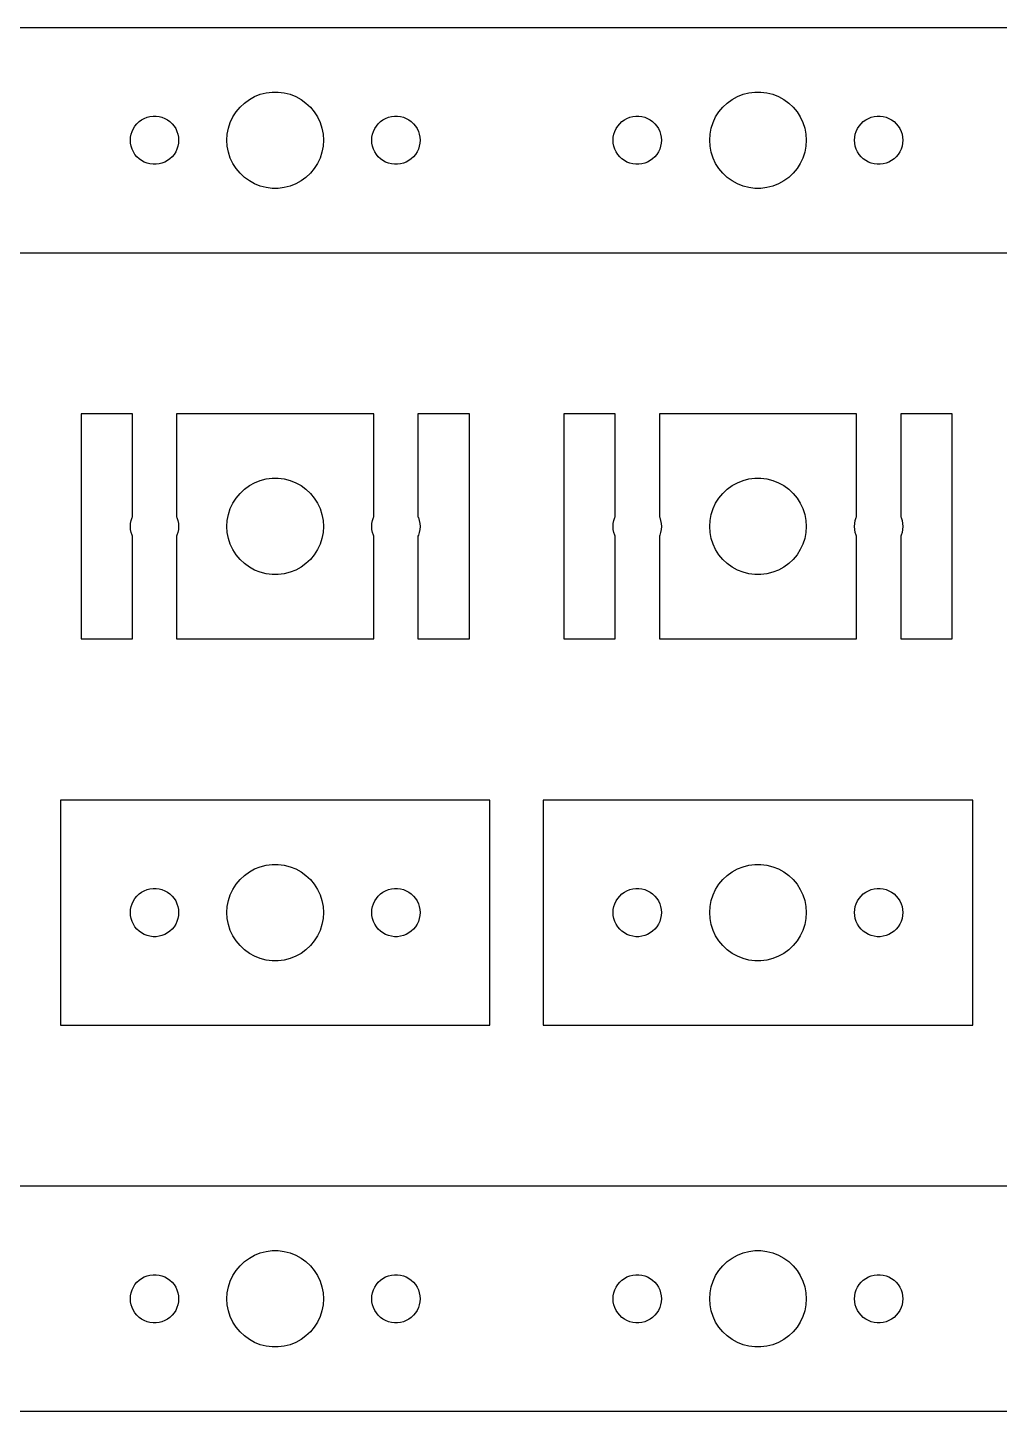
# Model space of a CAD drawing. Header units: metres. Extents: x -142 to 142, y -7 to 79.
# Drawn here: x -75.4 to -15, y -7 to 79 of the extents above; entities that cross this region are included whole.
import ezdxf

# ---------------------------------------------------------------- set-up
doc = ezdxf.new("R2010")
doc.units = ezdxf.units.M

msp = doc.modelspace()

# ---------------------------------------------------------------- linework, layer by layer
for p, q in [((139.657, 78.9951), (-139.657, 78.9951)), ((-61.2773, 74.7145), (-60.927, 74.8532)), ((-60.927, 74.8532), (-60.5621, 74.9469)), ((-60.5621, 74.9469), (-60.1884, 74.9941)), ((-60.1884, 74.9941), (-59.8116, 74.9941)), ((-59.8116, 74.9941), (-59.4379, 74.9469)), ((-59.4379, 74.9469), (-59.0729, 74.8532)), ((-59.0729, 74.8532), (-58.7227, 74.7145)), ((-31.2773, 74.7145), (-30.927, 74.8532)), ((-30.927, 74.8532), (-30.5621, 74.9469)), ((-30.5621, 74.9469), (-30.1884, 74.9941)), ((-30.1884, 74.9941), (-29.8116, 74.9941)), ((-29.8116, 74.9941), (-29.4379, 74.9469)), ((-29.4379, 74.9469), (-29.0729, 74.8532)), ((-29.0729, 74.8532), (-28.7227, 74.7145)), ((-62.427, 73.7634), (-62.1869, 74.0536)), ((-62.1869, 74.0536), (-61.9123, 74.3115)), ((-61.9123, 74.3115), (-61.6075, 74.533)), ((-61.6075, 74.533), (-61.2773, 74.7145)), ((-58.7227, 74.7145), (-58.3925, 74.533)), ((-58.3925, 74.533), (-58.0877, 74.3115)), ((-58.0877, 74.3115), (-57.8131, 74.0536)), ((-57.8131, 74.0536), (-57.5729, 73.7634)), ((-32.427, 73.7634), (-32.1869, 74.0536)), ((-32.1869, 74.0536), (-31.9123, 74.3115)), ((-31.9123, 74.3115), (-31.6075, 74.533)), ((-31.6075, 74.533), (-31.2773, 74.7145)), ((-28.7227, 74.7145), (-28.3925, 74.533)), ((-28.3925, 74.533), (-28.0877, 74.3115)), ((-28.0877, 74.3115), (-27.8131, 74.0536)), ((-27.8131, 74.0536), (-27.5729, 73.7634)), ((-68.5934, 73.0268), (-68.4561, 73.1558)), ((-68.4561, 73.1558), (-68.3037, 73.2665)), ((-68.3037, 73.2665), (-68.1387, 73.3572)), ((-68.1387, 73.3572), (-67.9635, 73.4266)), ((-67.9635, 73.4266), (-67.7811, 73.4734)), ((-67.7811, 73.4734), (-67.5942, 73.497)), ((-67.5942, 73.497), (-67.4058, 73.497)), ((-67.4058, 73.497), (-67.2189, 73.4734)), ((-67.2189, 73.4734), (-67.0365, 73.4266)), ((-67.0365, 73.4266), (-66.8613, 73.3572)), ((-66.8613, 73.3572), (-66.6963, 73.2665)), ((-66.6963, 73.2665), (-66.5439, 73.1558)), ((-66.5439, 73.1558), (-66.4065, 73.0268)), ((-62.9057, 72.7461), (-62.7893, 73.1044)), ((-62.7893, 73.1044), (-62.6289, 73.4453)), ((-62.6289, 73.4453), (-62.427, 73.7634)), ((-57.5729, 73.7634), (-57.3711, 73.4453)), ((-57.3711, 73.4453), (-57.2107, 73.1044)), ((-57.2107, 73.1044), (-57.0942, 72.7461)), ((-53.5934, 73.0268), (-53.4561, 73.1558)), ((-53.4561, 73.1558), (-53.3037, 73.2665)), ((-53.3037, 73.2665), (-53.1387, 73.3572)), ((-53.1387, 73.3572), (-52.9635, 73.4266)), ((-52.9635, 73.4266), (-52.7811, 73.4734)), ((-52.7811, 73.4734), (-52.5942, 73.497)), ((-52.5942, 73.497), (-52.4058, 73.497)), ((-52.4058, 73.497), (-52.2189, 73.4734)), ((-52.2189, 73.4734), (-52.0365, 73.4266)), ((-52.0365, 73.4266), (-51.8613, 73.3572)), ((-51.8613, 73.3572), (-51.6963, 73.2665)), ((-51.6963, 73.2665), (-51.5439, 73.1558)), ((-51.5439, 73.1558), (-51.4065, 73.0268)), ((-38.5934, 73.0268), (-38.4561, 73.1558)), ((-38.4561, 73.1558), (-38.3037, 73.2665)), ((-38.3037, 73.2665), (-38.1387, 73.3572)), ((-38.1387, 73.3572), (-37.9635, 73.4266)), ((-37.9635, 73.4266), (-37.7811, 73.4734)), ((-37.7811, 73.4734), (-37.5942, 73.497)), ((-37.5942, 73.497), (-37.4058, 73.497)), ((-37.4058, 73.497), (-37.2189, 73.4734)), ((-37.2189, 73.4734), (-37.0365, 73.4266)), ((-37.0365, 73.4266), (-36.8613, 73.3572)), ((-36.8613, 73.3572), (-36.6963, 73.2665)), ((-36.6963, 73.2665), (-36.5439, 73.1558)), ((-36.5439, 73.1558), (-36.4065, 73.0268)), ((-32.9057, 72.7461), (-32.7893, 73.1044)), ((-32.7893, 73.1044), (-32.6289, 73.4453)), ((-32.6289, 73.4453), (-32.427, 73.7634)), ((-27.5729, 73.7634), (-27.3711, 73.4453)), ((-27.3711, 73.4453), (-27.2107, 73.1044)), ((-27.2107, 73.1044), (-27.0942, 72.7461)), ((-23.5934, 73.0268), (-23.4561, 73.1558)), ((-23.4561, 73.1558), (-23.3037, 73.2665)), ((-23.3037, 73.2665), (-23.1387, 73.3572)), ((-23.1387, 73.3572), (-22.9635, 73.4266)), ((-22.9635, 73.4266), (-22.7811, 73.4734)), ((-22.7811, 73.4734), (-22.5942, 73.497)), ((-22.5942, 73.497), (-22.4058, 73.497)), ((-22.4058, 73.497), (-22.2189, 73.4734)), ((-22.2189, 73.4734), (-22.0365, 73.4266)), ((-22.0365, 73.4266), (-21.8613, 73.3572)), ((-21.8613, 73.3572), (-21.6963, 73.2665)), ((-21.6963, 73.2665), (-21.5439, 73.1558)), ((-21.5439, 73.1558), (-21.4065, 73.0268)), ((-68.9882, 72.188), (-68.9529, 72.373)), ((-68.9529, 72.373), (-68.8947, 72.5522)), ((-68.8947, 72.5522), (-68.8145, 72.7226)), ((-68.8145, 72.7226), (-68.7135, 72.8817)), ((-68.7135, 72.8817), (-68.5934, 73.0268)), ((-66.4065, 73.0268), (-66.2865, 72.8817)), ((-66.2865, 72.8817), (-66.1855, 72.7226)), ((-66.1855, 72.7226), (-66.1053, 72.5522)), ((-66.1053, 72.5522), (-66.0471, 72.373)), ((-66.0471, 72.373), (-66.0118, 72.188)), ((-63, 72), (-62.9763, 72.376)), ((-62.9763, 72.376), (-62.9057, 72.7461)), ((-57.0942, 72.7461), (-57.0237, 72.376)), ((-57.0237, 72.376), (-57, 72)), ((-53.9882, 72.188), (-53.9529, 72.373)), ((-53.9529, 72.373), (-53.8947, 72.5522)), ((-53.8947, 72.5522), (-53.8145, 72.7226)), ((-53.8145, 72.7226), (-53.7135, 72.8817)), ((-53.7135, 72.8817), (-53.5934, 73.0268)), ((-51.4065, 73.0268), (-51.2865, 72.8817)), ((-51.2865, 72.8817), (-51.1855, 72.7226)), ((-51.1855, 72.7226), (-51.1053, 72.5522)), ((-51.1053, 72.5522), (-51.0471, 72.373)), ((-51.0471, 72.373), (-51.0118, 72.188)), ((-38.9882, 72.188), (-38.9529, 72.373)), ((-38.9529, 72.373), (-38.8947, 72.5522)), ((-38.8947, 72.5522), (-38.8145, 72.7226)), ((-38.8145, 72.7226), (-38.7135, 72.8817)), ((-38.7135, 72.8817), (-38.5934, 73.0268)), ((-36.4065, 73.0268), (-36.2865, 72.8817)), ((-36.2865, 72.8817), (-36.1855, 72.7226)), ((-36.1855, 72.7226), (-36.1053, 72.5522)), ((-36.1053, 72.5522), (-36.0471, 72.373)), ((-36.0471, 72.373), (-36.0118, 72.188)), ((-33, 72), (-32.9763, 72.376)), ((-32.9763, 72.376), (-32.9057, 72.7461)), ((-27.0942, 72.7461), (-27.0237, 72.376)), ((-27.0237, 72.376), (-27, 72)), ((-23.9882, 72.188), (-23.9529, 72.373)), ((-23.9529, 72.373), (-23.8947, 72.5522)), ((-23.8947, 72.5522), (-23.8145, 72.7226)), ((-23.8145, 72.7226), (-23.7135, 72.8817)), ((-23.7135, 72.8817), (-23.5934, 73.0268)), ((-21.4065, 73.0268), (-21.2865, 72.8817)), ((-21.2865, 72.8817), (-21.1855, 72.7226)), ((-21.1855, 72.7226), (-21.1053, 72.5522)), ((-21.1053, 72.5522), (-21.0471, 72.373)), ((-21.0471, 72.373), (-21.0118, 72.188)), ((-69, 72), (-68.9882, 72.188)), ((-68.9882, 71.812), (-69, 72)), ((-68.9529, 71.627), (-68.9882, 71.812)), ((-68.8947, 71.4478), (-68.9529, 71.627)), ((-68.8145, 71.2774), (-68.8947, 71.4478)), ((-66.1053, 71.4478), (-66.1855, 71.2774)), ((-66.0471, 71.627), (-66.1053, 71.4478)), ((-66.0118, 71.812), (-66.0471, 71.627)), ((-66.0118, 72.188), (-66, 72)), ((-66, 72), (-66.0118, 71.812)), ((-62.9763, 71.624), (-63, 72)), ((-62.9057, 71.2539), (-62.9763, 71.624)), ((-57.0237, 71.624), (-57.0942, 71.2539)), ((-57, 72), (-57.0237, 71.624)), ((-54, 72), (-53.9882, 72.188)), ((-53.9882, 71.812), (-54, 72)), ((-53.9529, 71.627), (-53.9882, 71.812)), ((-53.8947, 71.4478), (-53.9529, 71.627)), ((-53.8145, 71.2774), (-53.8947, 71.4478)), ((-51.1053, 71.4478), (-51.1855, 71.2774)), ((-51.0471, 71.627), (-51.1053, 71.4478)), ((-51.0118, 71.812), (-51.0471, 71.627)), ((-51.0118, 72.188), (-51, 72)), ((-51, 72), (-51.0118, 71.812)), ((-39, 72), (-38.9882, 72.188)), ((-38.9882, 71.812), (-39, 72)), ((-38.9529, 71.627), (-38.9882, 71.812)), ((-38.8947, 71.4478), (-38.9529, 71.627)), ((-38.8145, 71.2774), (-38.8947, 71.4478)), ((-36.1053, 71.4478), (-36.1855, 71.2774)), ((-36.0471, 71.627), (-36.1053, 71.4478)), ((-36.0118, 71.812), (-36.0471, 71.627)), ((-36.0118, 72.188), (-36, 72)), ((-36, 72), (-36.0118, 71.812)), ((-32.9763, 71.624), (-33, 72)), ((-32.9057, 71.2539), (-32.9763, 71.624)), ((-27.0237, 71.624), (-27.0942, 71.2539)), ((-27, 72), (-27.0237, 71.624)), ((-24, 72), (-23.9882, 72.188)), ((-23.9882, 71.812), (-24, 72)), ((-23.9529, 71.627), (-23.9882, 71.812)), ((-23.8947, 71.4478), (-23.9529, 71.627)), ((-23.8145, 71.2774), (-23.8947, 71.4478)), ((-21.1053, 71.4478), (-21.1855, 71.2774)), ((-21.0471, 71.627), (-21.1053, 71.4478)), ((-21.0118, 71.812), (-21.0471, 71.627)), ((-21.0118, 72.188), (-21, 72)), ((-21, 72), (-21.0118, 71.812)), ((-68.7135, 71.1183), (-68.8145, 71.2774)), ((-68.5934, 70.9732), (-68.7135, 71.1183)), ((-68.4561, 70.8442), (-68.5934, 70.9732)), ((-68.3037, 70.7335), (-68.4561, 70.8442)), ((-68.1387, 70.6428), (-68.3037, 70.7335)), ((-67.9635, 70.5734), (-68.1387, 70.6428)), ((-67.7811, 70.5266), (-67.9635, 70.5734)), ((-67.5942, 70.503), (-67.7811, 70.5266)), ((-67.2189, 70.5266), (-67.4058, 70.503)), ((-67.0365, 70.5734), (-67.2189, 70.5266)), ((-66.8613, 70.6428), (-67.0365, 70.5734)), ((-66.6963, 70.7335), (-66.8613, 70.6428)), ((-66.5439, 70.8442), (-66.6963, 70.7335)), ((-66.4065, 70.9732), (-66.5439, 70.8442)), ((-66.2865, 71.1183), (-66.4065, 70.9732)), ((-66.1855, 71.2774), (-66.2865, 71.1183)), ((-62.7893, 70.8956), (-62.9057, 71.2539)), ((-62.6289, 70.5547), (-62.7893, 70.8956)), ((-62.427, 70.2366), (-62.6289, 70.5547)), ((-57.3711, 70.5547), (-57.5729, 70.2366)), ((-57.2107, 70.8956), (-57.3711, 70.5547)), ((-57.0942, 71.2539), (-57.2107, 70.8956)), ((-53.7135, 71.1183), (-53.8145, 71.2774)), ((-53.5934, 70.9732), (-53.7135, 71.1183)), ((-53.4561, 70.8442), (-53.5934, 70.9732)), ((-53.3037, 70.7335), (-53.4561, 70.8442)), ((-53.1387, 70.6428), (-53.3037, 70.7335)), ((-52.9635, 70.5734), (-53.1387, 70.6428)), ((-52.7811, 70.5266), (-52.9635, 70.5734)), ((-52.5942, 70.503), (-52.7811, 70.5266)), ((-52.2189, 70.5266), (-52.4058, 70.503)), ((-52.0365, 70.5734), (-52.2189, 70.5266)), ((-51.8613, 70.6428), (-52.0365, 70.5734)), ((-51.6963, 70.7335), (-51.8613, 70.6428)), ((-51.5439, 70.8442), (-51.6963, 70.7335)), ((-51.4065, 70.9732), (-51.5439, 70.8442)), ((-51.2865, 71.1183), (-51.4065, 70.9732)), ((-51.1855, 71.2774), (-51.2865, 71.1183)), ((-38.7135, 71.1183), (-38.8145, 71.2774)), ((-38.5934, 70.9732), (-38.7135, 71.1183)), ((-38.4561, 70.8442), (-38.5934, 70.9732)), ((-38.3037, 70.7335), (-38.4561, 70.8442)), ((-38.1387, 70.6428), (-38.3037, 70.7335)), ((-37.9635, 70.5734), (-38.1387, 70.6428)), ((-37.7811, 70.5266), (-37.9635, 70.5734)), ((-37.5942, 70.503), (-37.7811, 70.5266)), ((-37.2189, 70.5266), (-37.4058, 70.503)), ((-37.0365, 70.5734), (-37.2189, 70.5266)), ((-36.8613, 70.6428), (-37.0365, 70.5734)), ((-36.6963, 70.7335), (-36.8613, 70.6428)), ((-36.5439, 70.8442), (-36.6963, 70.7335)), ((-36.4065, 70.9732), (-36.5439, 70.8442)), ((-36.2865, 71.1183), (-36.4065, 70.9732)), ((-36.1855, 71.2774), (-36.2865, 71.1183)), ((-32.7893, 70.8956), (-32.9057, 71.2539)), ((-32.6289, 70.5547), (-32.7893, 70.8956)), ((-32.427, 70.2366), (-32.6289, 70.5547)), ((-27.3711, 70.5547), (-27.5729, 70.2366)), ((-27.2107, 70.8956), (-27.3711, 70.5547)), ((-27.0942, 71.2539), (-27.2107, 70.8956)), ((-23.7135, 71.1183), (-23.8145, 71.2774)), ((-23.5934, 70.9732), (-23.7135, 71.1183)), ((-23.4561, 70.8442), (-23.5934, 70.9732)), ((-23.3037, 70.7335), (-23.4561, 70.8442)), ((-23.1387, 70.6428), (-23.3037, 70.7335)), ((-22.9635, 70.5734), (-23.1387, 70.6428)), ((-22.7811, 70.5266), (-22.9635, 70.5734)), ((-22.5942, 70.503), (-22.7811, 70.5266)), ((-22.2189, 70.5266), (-22.4058, 70.503)), ((-22.0365, 70.5734), (-22.2189, 70.5266)), ((-21.8613, 70.6428), (-22.0365, 70.5734)), ((-21.6963, 70.7335), (-21.8613, 70.6428)), ((-21.5439, 70.8442), (-21.6963, 70.7335)), ((-21.4065, 70.9732), (-21.5439, 70.8442)), ((-21.2865, 71.1183), (-21.4065, 70.9732)), ((-21.1855, 71.2774), (-21.2865, 71.1183)), ((-67.4058, 70.503), (-67.5942, 70.503)), ((-62.1869, 69.9464), (-62.427, 70.2366)), ((-61.9123, 69.6885), (-62.1869, 69.9464)), ((-61.6075, 69.467), (-61.9123, 69.6885)), ((-58.0877, 69.6885), (-58.3925, 69.467)), ((-57.8131, 69.9464), (-58.0877, 69.6885)), ((-57.5729, 70.2366), (-57.8131, 69.9464)), ((-52.4058, 70.503), (-52.5942, 70.503)), ((-37.4058, 70.503), (-37.5942, 70.503)), ((-32.1869, 69.9464), (-32.427, 70.2366)), ((-31.9123, 69.6885), (-32.1869, 69.9464)), ((-31.6075, 69.467), (-31.9123, 69.6885)), ((-28.0877, 69.6885), (-28.3925, 69.467)), ((-27.8131, 69.9464), (-28.0877, 69.6885)), ((-27.5729, 70.2366), (-27.8131, 69.9464)), ((-22.4058, 70.503), (-22.5942, 70.503)), ((-61.2773, 69.2855), (-61.6075, 69.467)), ((-60.927, 69.1468), (-61.2773, 69.2855)), ((-60.5621, 69.0531), (-60.927, 69.1468)), ((-60.1884, 69.0059), (-60.5621, 69.0531)), ((-59.8116, 69.0059), (-60.1884, 69.0059)), ((-59.4379, 69.0531), (-59.8116, 69.0059)), ((-59.0729, 69.1468), (-59.4379, 69.0531)), ((-58.7227, 69.2855), (-59.0729, 69.1468)), ((-58.3925, 69.467), (-58.7227, 69.2855)), ((-31.2773, 69.2855), (-31.6075, 69.467)), ((-30.927, 69.1468), (-31.2773, 69.2855)), ((-30.5621, 69.0531), (-30.927, 69.1468)), ((-30.1884, 69.0059), (-30.5621, 69.0531)), ((-29.8116, 69.0059), (-30.1884, 69.0059)), ((-29.4379, 69.0531), (-29.8116, 69.0059)), ((-29.0729, 69.1468), (-29.4379, 69.0531)), ((-28.7227, 69.2855), (-29.0729, 69.1468)), ((-28.3925, 69.467), (-28.7227, 69.2855)), ((-139.657, 65.0049), (139.657, 65.0049)), ((-68.8722, 54.9951), (-72.0664, 54.9951)), ((-72.0664, 54.9951), (-72.0664, 41.0049)), ((-68.8722, 48.6), (-68.8722, 54.9951)), ((-53.8722, 54.9951), (-66.1278, 54.9951)), ((-66.1278, 54.9951), (-66.1278, 48.6)), ((-53.8722, 48.6), (-53.8722, 54.9951)), ((-47.9336, 54.9951), (-51.1278, 54.9951)), ((-51.1278, 54.9951), (-51.1278, 48.6)), ((-47.9336, 41.0049), (-47.9336, 54.9951)), ((-38.8722, 54.9951), (-42.0664, 54.9951)), ((-42.0664, 54.9951), (-42.0664, 41.0049)), ((-38.8722, 48.6), (-38.8722, 54.9951)), ((-23.8722, 54.9951), (-36.1278, 54.9951)), ((-36.1278, 54.9951), (-36.1278, 48.6)), ((-23.8722, 48.6), (-23.8722, 54.9951)), ((-17.9336, 54.9951), (-21.1278, 54.9951)), ((-21.1278, 54.9951), (-21.1278, 48.6)), ((-17.9336, 41.0049), (-17.9336, 54.9951)), ((-61.2773, 50.7145), (-60.927, 50.8532)), ((-60.927, 50.8532), (-60.5621, 50.9469)), ((-60.5621, 50.9469), (-60.1884, 50.9941)), ((-60.1884, 50.9941), (-59.8116, 50.9941)), ((-59.8116, 50.9941), (-59.4379, 50.9469)), ((-59.4379, 50.9469), (-59.0729, 50.8532)), ((-59.0729, 50.8532), (-58.7227, 50.7145)), ((-31.2773, 50.7145), (-30.927, 50.8532)), ((-30.927, 50.8532), (-30.5621, 50.9469)), ((-30.5621, 50.9469), (-30.1884, 50.9941)), ((-30.1884, 50.9941), (-29.8116, 50.9941)), ((-29.8116, 50.9941), (-29.4379, 50.9469)), ((-29.4379, 50.9469), (-29.0729, 50.8532)), ((-29.0729, 50.8532), (-28.7227, 50.7145)), ((-62.427, 49.7634), (-62.1869, 50.0536)), ((-62.1869, 50.0536), (-61.9123, 50.3115)), ((-61.9123, 50.3115), (-61.6075, 50.533)), ((-61.6075, 50.533), (-61.2773, 50.7145)), ((-58.7227, 50.7145), (-58.3925, 50.533)), ((-58.3925, 50.533), (-58.0877, 50.3115)), ((-58.0877, 50.3115), (-57.8131, 50.0536)), ((-57.8131, 50.0536), (-57.5729, 49.7634)), ((-32.427, 49.7634), (-32.1869, 50.0536)), ((-32.1869, 50.0536), (-31.9123, 50.3115)), ((-31.9123, 50.3115), (-31.6075, 50.533)), ((-31.6075, 50.533), (-31.2773, 50.7145)), ((-28.7227, 50.7145), (-28.3925, 50.533)), ((-28.3925, 50.533), (-28.0877, 50.3115)), ((-28.0877, 50.3115), (-27.8131, 50.0536)), ((-27.8131, 50.0536), (-27.5729, 49.7634)), ((-62.9057, 48.7461), (-62.7893, 49.1044)), ((-62.7893, 49.1044), (-62.6289, 49.4453)), ((-62.6289, 49.4453), (-62.427, 49.7634)), ((-57.5729, 49.7634), (-57.3711, 49.4453)), ((-57.3711, 49.4453), (-57.2107, 49.1044)), ((-57.2107, 49.1044), (-57.0942, 48.7461)), ((-32.9057, 48.7461), (-32.7893, 49.1044)), ((-32.7893, 49.1044), (-32.6289, 49.4453)), ((-32.6289, 49.4453), (-32.427, 49.7634)), ((-27.5729, 49.7634), (-27.3711, 49.4453)), ((-27.3711, 49.4453), (-27.2107, 49.1044)), ((-27.2107, 49.1044), (-27.0942, 48.7461)), ((-69, 48), (-68.9882, 48.188)), ((-68.9882, 48.188), (-68.9529, 48.373)), ((-68.9529, 48.373), (-68.8947, 48.5522)), ((-68.8947, 48.5522), (-68.8722, 48.6)), ((-66.1278, 48.6), (-66.1053, 48.5522)), ((-66.1053, 48.5522), (-66.0471, 48.373)), ((-66.0471, 48.373), (-66.0118, 48.188)), ((-66.0118, 48.188), (-66, 48)), ((-63, 48), (-62.9763, 48.376)), ((-62.9763, 48.376), (-62.9057, 48.7461)), ((-57.0942, 48.7461), (-57.0237, 48.376)), ((-57.0237, 48.376), (-57, 48)), ((-54, 48), (-53.9882, 48.188)), ((-53.9882, 48.188), (-53.9529, 48.373)), ((-53.9529, 48.373), (-53.8947, 48.5522)), ((-53.8947, 48.5522), (-53.8722, 48.6)), ((-51.1278, 48.6), (-51.1053, 48.5522)), ((-51.1053, 48.5522), (-51.0471, 48.373)), ((-51.0471, 48.373), (-51.0118, 48.188)), ((-51.0118, 48.188), (-51, 48)), ((-39, 48), (-38.9882, 48.188)), ((-38.9882, 48.188), (-38.9529, 48.373)), ((-38.9529, 48.373), (-38.8947, 48.5522)), ((-38.8947, 48.5522), (-38.8722, 48.6)), ((-36.1278, 48.6), (-36.1053, 48.5522)), ((-36.1053, 48.5522), (-36.0471, 48.373)), ((-36.0471, 48.373), (-36.0118, 48.188)), ((-36.0118, 48.188), (-36, 48)), ((-33, 48), (-32.9763, 48.376)), ((-32.9763, 48.376), (-32.9057, 48.7461)), ((-27.0942, 48.7461), (-27.0237, 48.376)), ((-27.0237, 48.376), (-27, 48)), ((-24, 48), (-23.9882, 48.188)), ((-23.9882, 48.188), (-23.9529, 48.373)), ((-23.9529, 48.373), (-23.8947, 48.5522)), ((-23.8947, 48.5522), (-23.8722, 48.6)), ((-21.1278, 48.6), (-21.1053, 48.5522)), ((-21.1053, 48.5522), (-21.0471, 48.373)), ((-21.0471, 48.373), (-21.0118, 48.188)), ((-21.0118, 48.188), (-21, 48)), ((-68.9882, 47.812), (-69, 48)), ((-68.9529, 47.627), (-68.9882, 47.812)), ((-68.8947, 47.4478), (-68.9529, 47.627)), ((-68.8722, 47.4), (-68.8947, 47.4478)), ((-68.8722, 41.0049), (-68.8722, 47.4)), ((-66.1053, 47.4478), (-66.1278, 47.4)), ((-66.1278, 47.4), (-66.1278, 41.0049)), ((-66.0471, 47.627), (-66.1053, 47.4478)), ((-66.0118, 47.812), (-66.0471, 47.627)), ((-66, 48), (-66.0118, 47.812)), ((-62.9763, 47.624), (-63, 48)), ((-62.9057, 47.2539), (-62.9763, 47.624)), ((-57.0237, 47.624), (-57.0942, 47.2539)), ((-57, 48), (-57.0237, 47.624)), ((-53.9882, 47.812), (-54, 48)), ((-53.9529, 47.627), (-53.9882, 47.812)), ((-53.8947, 47.4478), (-53.9529, 47.627)), ((-53.8722, 47.4), (-53.8947, 47.4478)), ((-53.8722, 41.0049), (-53.8722, 47.4)), ((-51.1053, 47.4478), (-51.1278, 47.4)), ((-51.1278, 47.4), (-51.1278, 41.0049)), ((-51.0471, 47.627), (-51.1053, 47.4478)), ((-51.0118, 47.812), (-51.0471, 47.627)), ((-51, 48), (-51.0118, 47.812)), ((-38.9882, 47.812), (-39, 48)), ((-38.9529, 47.627), (-38.9882, 47.812)), ((-38.8947, 47.4478), (-38.9529, 47.627)), ((-38.8722, 47.4), (-38.8947, 47.4478)), ((-38.8722, 41.0049), (-38.8722, 47.4)), ((-36.1053, 47.4478), (-36.1278, 47.4)), ((-36.1278, 47.4), (-36.1278, 41.0049)), ((-36.0471, 47.627), (-36.1053, 47.4478)), ((-36.0118, 47.812), (-36.0471, 47.627)), ((-36, 48), (-36.0118, 47.812)), ((-32.9763, 47.624), (-33, 48)), ((-32.9057, 47.2539), (-32.9763, 47.624)), ((-27.0237, 47.624), (-27.0942, 47.2539)), ((-27, 48), (-27.0237, 47.624)), ((-23.9882, 47.812), (-24, 48)), ((-23.9529, 47.627), (-23.9882, 47.812)), ((-23.8947, 47.4478), (-23.9529, 47.627)), ((-23.8722, 47.4), (-23.8947, 47.4478)), ((-23.8722, 41.0049), (-23.8722, 47.4)), ((-21.1053, 47.4478), (-21.1278, 47.4)), ((-21.1278, 47.4), (-21.1278, 41.0049)), ((-21.0471, 47.627), (-21.1053, 47.4478)), ((-21.0118, 47.812), (-21.0471, 47.627)), ((-21, 48), (-21.0118, 47.812)), ((-62.7893, 46.8956), (-62.9057, 47.2539)), ((-62.6289, 46.5547), (-62.7893, 46.8956)), ((-62.427, 46.2366), (-62.6289, 46.5547)), ((-57.3711, 46.5547), (-57.5729, 46.2366)), ((-57.2107, 46.8956), (-57.3711, 46.5547)), ((-57.0942, 47.2539), (-57.2107, 46.8956)), ((-32.7893, 46.8956), (-32.9057, 47.2539)), ((-32.6289, 46.5547), (-32.7893, 46.8956)), ((-32.427, 46.2366), (-32.6289, 46.5547)), ((-27.3711, 46.5547), (-27.5729, 46.2366)), ((-27.2107, 46.8956), (-27.3711, 46.5547)), ((-27.0942, 47.2539), (-27.2107, 46.8956)), ((-62.1869, 45.9464), (-62.427, 46.2366)), ((-61.9123, 45.6885), (-62.1869, 45.9464)), ((-61.6075, 45.467), (-61.9123, 45.6885)), ((-58.0877, 45.6885), (-58.3925, 45.467)), ((-57.8131, 45.9464), (-58.0877, 45.6885)), ((-57.5729, 46.2366), (-57.8131, 45.9464)), ((-32.1869, 45.9464), (-32.427, 46.2366)), ((-31.9123, 45.6885), (-32.1869, 45.9464)), ((-31.6075, 45.467), (-31.9123, 45.6885)), ((-28.0877, 45.6885), (-28.3925, 45.467)), ((-27.8131, 45.9464), (-28.0877, 45.6885)), ((-27.5729, 46.2366), (-27.8131, 45.9464)), ((-61.2773, 45.2855), (-61.6075, 45.467)), ((-60.927, 45.1468), (-61.2773, 45.2855)), ((-60.5621, 45.0531), (-60.927, 45.1468)), ((-60.1884, 45.0059), (-60.5621, 45.0531)), ((-59.8116, 45.0059), (-60.1884, 45.0059)), ((-59.4379, 45.0531), (-59.8116, 45.0059)), ((-59.0729, 45.1468), (-59.4379, 45.0531)), ((-58.7227, 45.2855), (-59.0729, 45.1468)), ((-58.3925, 45.467), (-58.7227, 45.2855)), ((-31.2773, 45.2855), (-31.6075, 45.467)), ((-30.927, 45.1468), (-31.2773, 45.2855)), ((-30.5621, 45.0531), (-30.927, 45.1468)), ((-30.1884, 45.0059), (-30.5621, 45.0531)), ((-29.8116, 45.0059), (-30.1884, 45.0059)), ((-29.4379, 45.0531), (-29.8116, 45.0059)), ((-29.0729, 45.1468), (-29.4379, 45.0531)), ((-28.7227, 45.2855), (-29.0729, 45.1468)), ((-28.3925, 45.467), (-28.7227, 45.2855)), ((-72.0664, 41.0049), (-68.8722, 41.0049)), ((-66.1278, 41.0049), (-53.8722, 41.0049)), ((-51.1278, 41.0049), (-47.9336, 41.0049)), ((-42.0664, 41.0049), (-38.8722, 41.0049)), ((-36.1278, 41.0049), (-23.8722, 41.0049)), ((-21.1278, 41.0049), (-17.9336, 41.0049)), ((-46.6529, 30.9951), (-73.3471, 30.9951)), ((-73.3471, 30.9951), (-73.3471, 17.0049)), ((-46.6529, 17.0049), (-46.6529, 30.9951)), ((-16.6529, 30.9951), (-43.3471, 30.9951)), ((-43.3471, 30.9951), (-43.3471, 17.0049)), ((-16.6529, 17.0049), (-16.6529, 30.9951)), ((-61.6075, 26.533), (-61.2773, 26.7145)), ((-61.2773, 26.7145), (-60.927, 26.8532)), ((-60.927, 26.8532), (-60.5621, 26.9469)), ((-60.5621, 26.9469), (-60.1884, 26.9941)), ((-60.1884, 26.9941), (-59.8116, 26.9941)), ((-59.8116, 26.9941), (-59.4379, 26.9469)), ((-59.4379, 26.9469), (-59.0729, 26.8532)), ((-59.0729, 26.8532), (-58.7227, 26.7145)), ((-58.7227, 26.7145), (-58.3925, 26.533)), ((-31.6075, 26.533), (-31.2773, 26.7145)), ((-31.2773, 26.7145), (-30.927, 26.8532)), ((-30.927, 26.8532), (-30.5621, 26.9469)), ((-30.5621, 26.9469), (-30.1884, 26.9941)), ((-30.1884, 26.9941), (-29.8116, 26.9941)), ((-29.8116, 26.9941), (-29.4379, 26.9469)), ((-29.4379, 26.9469), (-29.0729, 26.8532)), ((-29.0729, 26.8532), (-28.7227, 26.7145)), ((-28.7227, 26.7145), (-28.3925, 26.533)), ((-62.427, 25.7634), (-62.1869, 26.0536)), ((-62.1869, 26.0536), (-61.9123, 26.3115)), ((-61.9123, 26.3115), (-61.6075, 26.533)), ((-58.3925, 26.533), (-58.0877, 26.3115)), ((-58.0877, 26.3115), (-57.8131, 26.0536)), ((-57.8131, 26.0536), (-57.5729, 25.7634)), ((-32.427, 25.7634), (-32.1869, 26.0536)), ((-32.1869, 26.0536), (-31.9123, 26.3115)), ((-31.9123, 26.3115), (-31.6075, 26.533)), ((-28.3925, 26.533), (-28.0877, 26.3115)), ((-28.0877, 26.3115), (-27.8131, 26.0536)), ((-27.8131, 26.0536), (-27.5729, 25.7634)), ((-68.7135, 24.8817), (-68.5934, 25.0268)), ((-68.5934, 25.0268), (-68.4561, 25.1558)), ((-68.4561, 25.1558), (-68.3037, 25.2665)), ((-68.3037, 25.2665), (-68.1387, 25.3572)), ((-68.1387, 25.3572), (-67.9635, 25.4266)), ((-67.9635, 25.4266), (-67.7811, 25.4734)), ((-67.7811, 25.4734), (-67.5942, 25.497)), ((-67.5942, 25.497), (-67.4058, 25.497)), ((-67.4058, 25.497), (-67.2189, 25.4734)), ((-67.2189, 25.4734), (-67.0365, 25.4266)), ((-67.0365, 25.4266), (-66.8613, 25.3572)), ((-66.8613, 25.3572), (-66.6963, 25.2665)), ((-66.6963, 25.2665), (-66.5439, 25.1558)), ((-66.5439, 25.1558), (-66.4065, 25.0268)), ((-66.4065, 25.0268), (-66.2865, 24.8817)), ((-62.9057, 24.7461), (-62.7893, 25.1044)), ((-62.7893, 25.1044), (-62.6289, 25.4453)), ((-62.6289, 25.4453), (-62.427, 25.7634)), ((-57.5729, 25.7634), (-57.3711, 25.4453)), ((-57.3711, 25.4453), (-57.2107, 25.1044)), ((-57.2107, 25.1044), (-57.0942, 24.7461)), ((-53.7135, 24.8817), (-53.5934, 25.0268)), ((-53.5934, 25.0268), (-53.4561, 25.1558)), ((-53.4561, 25.1558), (-53.3037, 25.2665)), ((-53.3037, 25.2665), (-53.1387, 25.3572)), ((-53.1387, 25.3572), (-52.9635, 25.4266)), ((-52.9635, 25.4266), (-52.7811, 25.4734)), ((-52.7811, 25.4734), (-52.5942, 25.497)), ((-52.5942, 25.497), (-52.4058, 25.497)), ((-52.4058, 25.497), (-52.2189, 25.4734)), ((-52.2189, 25.4734), (-52.0365, 25.4266)), ((-52.0365, 25.4266), (-51.8613, 25.3572)), ((-51.8613, 25.3572), (-51.6963, 25.2665)), ((-51.6963, 25.2665), (-51.5439, 25.1558)), ((-51.5439, 25.1558), (-51.4065, 25.0268)), ((-51.4065, 25.0268), (-51.2865, 24.8817)), ((-38.7135, 24.8817), (-38.5934, 25.0268)), ((-38.5934, 25.0268), (-38.4561, 25.1558)), ((-38.4561, 25.1558), (-38.3037, 25.2665)), ((-38.3037, 25.2665), (-38.1387, 25.3572)), ((-38.1387, 25.3572), (-37.9635, 25.4266)), ((-37.9635, 25.4266), (-37.7811, 25.4734)), ((-37.7811, 25.4734), (-37.5942, 25.497)), ((-37.5942, 25.497), (-37.4058, 25.497)), ((-37.4058, 25.497), (-37.2189, 25.4734)), ((-37.2189, 25.4734), (-37.0365, 25.4266)), ((-37.0365, 25.4266), (-36.8613, 25.3572)), ((-36.8613, 25.3572), (-36.6963, 25.2665)), ((-36.6963, 25.2665), (-36.5439, 25.1558)), ((-36.5439, 25.1558), (-36.4065, 25.0268)), ((-36.4065, 25.0268), (-36.2865, 24.8817)), ((-32.9057, 24.7461), (-32.7893, 25.1044)), ((-32.7893, 25.1044), (-32.6289, 25.4453)), ((-32.6289, 25.4453), (-32.427, 25.7634)), ((-27.5729, 25.7634), (-27.3711, 25.4453)), ((-27.3711, 25.4453), (-27.2107, 25.1044)), ((-27.2107, 25.1044), (-27.0942, 24.7461)), ((-23.7135, 24.8817), (-23.5934, 25.0268)), ((-23.5934, 25.0268), (-23.4561, 25.1558)), ((-23.4561, 25.1558), (-23.3037, 25.2665)), ((-23.3037, 25.2665), (-23.1387, 25.3572)), ((-23.1387, 25.3572), (-22.9635, 25.4266)), ((-22.9635, 25.4266), (-22.7811, 25.4734)), ((-22.7811, 25.4734), (-22.5942, 25.497)), ((-22.5942, 25.497), (-22.4058, 25.497)), ((-22.4058, 25.497), (-22.2189, 25.4734)), ((-22.2189, 25.4734), (-22.0365, 25.4266)), ((-22.0365, 25.4266), (-21.8613, 25.3572)), ((-21.8613, 25.3572), (-21.6963, 25.2665)), ((-21.6963, 25.2665), (-21.5439, 25.1558)), ((-21.5439, 25.1558), (-21.4065, 25.0268)), ((-21.4065, 25.0268), (-21.2865, 24.8817)), ((-69, 24), (-68.9882, 24.188)), ((-68.9882, 24.188), (-68.9529, 24.373)), ((-68.9529, 24.373), (-68.8947, 24.5522)), ((-68.8947, 24.5522), (-68.8145, 24.7226)), ((-68.8145, 24.7226), (-68.7135, 24.8817)), ((-66.2865, 24.8817), (-66.1855, 24.7226)), ((-66.1855, 24.7226), (-66.1053, 24.5522)), ((-66.1053, 24.5522), (-66.0471, 24.373)), ((-66.0471, 24.373), (-66.0118, 24.188)), ((-66.0118, 24.188), (-66, 24)), ((-63, 24), (-62.9763, 24.376)), ((-62.9763, 24.376), (-62.9057, 24.7461)), ((-57.0942, 24.7461), (-57.0237, 24.376)), ((-57.0237, 24.376), (-57, 24)), ((-54, 24), (-53.9882, 24.188)), ((-53.9882, 24.188), (-53.9529, 24.373)), ((-53.9529, 24.373), (-53.8947, 24.5522)), ((-53.8947, 24.5522), (-53.8145, 24.7226)), ((-53.8145, 24.7226), (-53.7135, 24.8817)), ((-51.2865, 24.8817), (-51.1855, 24.7226)), ((-51.1855, 24.7226), (-51.1053, 24.5522)), ((-51.1053, 24.5522), (-51.0471, 24.373)), ((-51.0471, 24.373), (-51.0118, 24.188)), ((-51.0118, 24.188), (-51, 24)), ((-39, 24), (-38.9882, 24.188)), ((-38.9882, 24.188), (-38.9529, 24.373)), ((-38.9529, 24.373), (-38.8947, 24.5522)), ((-38.8947, 24.5522), (-38.8145, 24.7226)), ((-38.8145, 24.7226), (-38.7135, 24.8817)), ((-36.2865, 24.8817), (-36.1855, 24.7226)), ((-36.1855, 24.7226), (-36.1053, 24.5522)), ((-36.1053, 24.5522), (-36.0471, 24.373)), ((-36.0471, 24.373), (-36.0118, 24.188)), ((-36.0118, 24.188), (-36, 24)), ((-33, 24), (-32.9763, 24.376)), ((-32.9763, 24.376), (-32.9057, 24.7461)), ((-27.0942, 24.7461), (-27.0237, 24.376)), ((-27.0237, 24.376), (-27, 24)), ((-24, 24), (-23.9882, 24.188)), ((-23.9882, 24.188), (-23.9529, 24.373)), ((-23.9529, 24.373), (-23.8947, 24.5522)), ((-23.8947, 24.5522), (-23.8145, 24.7226)), ((-23.8145, 24.7226), (-23.7135, 24.8817)), ((-21.2865, 24.8817), (-21.1855, 24.7226)), ((-21.1855, 24.7226), (-21.1053, 24.5522)), ((-21.1053, 24.5522), (-21.0471, 24.373)), ((-21.0471, 24.373), (-21.0118, 24.188)), ((-21.0118, 24.188), (-21, 24)), ((-68.9882, 23.812), (-69, 24)), ((-68.9529, 23.627), (-68.9882, 23.812)), ((-68.8947, 23.4478), (-68.9529, 23.627)), ((-68.8145, 23.2774), (-68.8947, 23.4478)), ((-68.7135, 23.1183), (-68.8145, 23.2774)), ((-66.1855, 23.2774), (-66.2865, 23.1183)), ((-66.1053, 23.4478), (-66.1855, 23.2774)), ((-66.0471, 23.627), (-66.1053, 23.4478)), ((-66.0118, 23.812), (-66.0471, 23.627)), ((-66, 24), (-66.0118, 23.812)), ((-62.9763, 23.624), (-63, 24)), ((-62.9057, 23.2539), (-62.9763, 23.624)), ((-62.7893, 22.8956), (-62.9057, 23.2539)), ((-57.0942, 23.2539), (-57.2107, 22.8956)), ((-57.0237, 23.624), (-57.0942, 23.2539)), ((-57, 24), (-57.0237, 23.624)), ((-53.9882, 23.812), (-54, 24)), ((-53.9529, 23.627), (-53.9882, 23.812)), ((-53.8947, 23.4478), (-53.9529, 23.627)), ((-53.8145, 23.2774), (-53.8947, 23.4478)), ((-53.7135, 23.1183), (-53.8145, 23.2774)), ((-51.1855, 23.2774), (-51.2865, 23.1183)), ((-51.1053, 23.4478), (-51.1855, 23.2774)), ((-51.0471, 23.627), (-51.1053, 23.4478)), ((-51.0118, 23.812), (-51.0471, 23.627)), ((-51, 24), (-51.0118, 23.812)), ((-38.9882, 23.812), (-39, 24)), ((-38.9529, 23.627), (-38.9882, 23.812)), ((-38.8947, 23.4478), (-38.9529, 23.627)), ((-38.8145, 23.2774), (-38.8947, 23.4478)), ((-38.7135, 23.1183), (-38.8145, 23.2774)), ((-36.1855, 23.2774), (-36.2865, 23.1183)), ((-36.1053, 23.4478), (-36.1855, 23.2774)), ((-36.0471, 23.627), (-36.1053, 23.4478)), ((-36.0118, 23.812), (-36.0471, 23.627)), ((-36, 24), (-36.0118, 23.812)), ((-32.9763, 23.624), (-33, 24)), ((-32.9057, 23.2539), (-32.9763, 23.624)), ((-32.7893, 22.8956), (-32.9057, 23.2539)), ((-27.0942, 23.2539), (-27.2107, 22.8956)), ((-27.0237, 23.624), (-27.0942, 23.2539)), ((-27, 24), (-27.0237, 23.624)), ((-23.9882, 23.812), (-24, 24)), ((-23.9529, 23.627), (-23.9882, 23.812)), ((-23.8947, 23.4478), (-23.9529, 23.627)), ((-23.8145, 23.2774), (-23.8947, 23.4478)), ((-23.7135, 23.1183), (-23.8145, 23.2774)), ((-21.1855, 23.2774), (-21.2865, 23.1183)), ((-21.1053, 23.4478), (-21.1855, 23.2774)), ((-21.0471, 23.627), (-21.1053, 23.4478)), ((-21.0118, 23.812), (-21.0471, 23.627)), ((-21, 24), (-21.0118, 23.812)), ((-68.5934, 22.9732), (-68.7135, 23.1183)), ((-68.4561, 22.8442), (-68.5934, 22.9732)), ((-68.3037, 22.7335), (-68.4561, 22.8442)), ((-68.1387, 22.6428), (-68.3037, 22.7335)), ((-67.9635, 22.5734), (-68.1387, 22.6428)), ((-67.7811, 22.5266), (-67.9635, 22.5734)), ((-67.5942, 22.503), (-67.7811, 22.5266)), ((-67.4058, 22.503), (-67.5942, 22.503)), ((-67.2189, 22.5266), (-67.4058, 22.503)), ((-67.0365, 22.5734), (-67.2189, 22.5266)), ((-66.8613, 22.6428), (-67.0365, 22.5734)), ((-66.6963, 22.7335), (-66.8613, 22.6428)), ((-66.5439, 22.8442), (-66.6963, 22.7335)), ((-66.4065, 22.9732), (-66.5439, 22.8442)), ((-66.2865, 23.1183), (-66.4065, 22.9732)), ((-62.6289, 22.5547), (-62.7893, 22.8956)), ((-62.427, 22.2366), (-62.6289, 22.5547)), ((-57.3711, 22.5547), (-57.5729, 22.2366)), ((-57.2107, 22.8956), (-57.3711, 22.5547)), ((-53.5934, 22.9732), (-53.7135, 23.1183)), ((-53.4561, 22.8442), (-53.5934, 22.9732)), ((-53.3037, 22.7335), (-53.4561, 22.8442)), ((-53.1387, 22.6428), (-53.3037, 22.7335)), ((-52.9635, 22.5734), (-53.1387, 22.6428)), ((-52.7811, 22.5266), (-52.9635, 22.5734)), ((-52.5942, 22.503), (-52.7811, 22.5266)), ((-52.4058, 22.503), (-52.5942, 22.503)), ((-52.2189, 22.5266), (-52.4058, 22.503)), ((-52.0365, 22.5734), (-52.2189, 22.5266)), ((-51.8613, 22.6428), (-52.0365, 22.5734)), ((-51.6963, 22.7335), (-51.8613, 22.6428)), ((-51.5439, 22.8442), (-51.6963, 22.7335)), ((-51.4065, 22.9732), (-51.5439, 22.8442)), ((-51.2865, 23.1183), (-51.4065, 22.9732)), ((-38.5934, 22.9732), (-38.7135, 23.1183)), ((-38.4561, 22.8442), (-38.5934, 22.9732)), ((-38.3037, 22.7335), (-38.4561, 22.8442)), ((-38.1387, 22.6428), (-38.3037, 22.7335)), ((-37.9635, 22.5734), (-38.1387, 22.6428)), ((-37.7811, 22.5266), (-37.9635, 22.5734)), ((-37.5942, 22.503), (-37.7811, 22.5266)), ((-37.4058, 22.503), (-37.5942, 22.503)), ((-37.2189, 22.5266), (-37.4058, 22.503)), ((-37.0365, 22.5734), (-37.2189, 22.5266)), ((-36.8613, 22.6428), (-37.0365, 22.5734)), ((-36.6963, 22.7335), (-36.8613, 22.6428)), ((-36.5439, 22.8442), (-36.6963, 22.7335)), ((-36.4065, 22.9732), (-36.5439, 22.8442)), ((-36.2865, 23.1183), (-36.4065, 22.9732)), ((-32.6289, 22.5547), (-32.7893, 22.8956)), ((-32.427, 22.2366), (-32.6289, 22.5547)), ((-27.3711, 22.5547), (-27.5729, 22.2366)), ((-27.2107, 22.8956), (-27.3711, 22.5547)), ((-23.5934, 22.9732), (-23.7135, 23.1183)), ((-23.4561, 22.8442), (-23.5934, 22.9732)), ((-23.3037, 22.7335), (-23.4561, 22.8442)), ((-23.1387, 22.6428), (-23.3037, 22.7335)), ((-22.9635, 22.5734), (-23.1387, 22.6428)), ((-22.7811, 22.5266), (-22.9635, 22.5734)), ((-22.5942, 22.503), (-22.7811, 22.5266)), ((-22.4058, 22.503), (-22.5942, 22.503)), ((-22.2189, 22.5266), (-22.4058, 22.503)), ((-22.0365, 22.5734), (-22.2189, 22.5266)), ((-21.8613, 22.6428), (-22.0365, 22.5734)), ((-21.6963, 22.7335), (-21.8613, 22.6428)), ((-21.5439, 22.8442), (-21.6963, 22.7335)), ((-21.4065, 22.9732), (-21.5439, 22.8442)), ((-21.2865, 23.1183), (-21.4065, 22.9732)), ((-62.1869, 21.9464), (-62.427, 22.2366)), ((-61.9123, 21.6885), (-62.1869, 21.9464)), ((-61.6075, 21.467), (-61.9123, 21.6885)), ((-58.0877, 21.6885), (-58.3925, 21.467)), ((-57.8131, 21.9464), (-58.0877, 21.6885)), ((-57.5729, 22.2366), (-57.8131, 21.9464)), ((-32.1869, 21.9464), (-32.427, 22.2366)), ((-31.9123, 21.6885), (-32.1869, 21.9464)), ((-31.6075, 21.467), (-31.9123, 21.6885)), ((-28.0877, 21.6885), (-28.3925, 21.467)), ((-27.8131, 21.9464), (-28.0877, 21.6885)), ((-27.5729, 22.2366), (-27.8131, 21.9464)), ((-61.2773, 21.2855), (-61.6075, 21.467)), ((-60.927, 21.1468), (-61.2773, 21.2855)), ((-60.5621, 21.0531), (-60.927, 21.1468)), ((-60.1884, 21.0059), (-60.5621, 21.0531)), ((-59.8116, 21.0059), (-60.1884, 21.0059)), ((-59.4379, 21.0531), (-59.8116, 21.0059)), ((-59.0729, 21.1468), (-59.4379, 21.0531)), ((-58.7227, 21.2855), (-59.0729, 21.1468)), ((-58.3925, 21.467), (-58.7227, 21.2855)), ((-31.2773, 21.2855), (-31.6075, 21.467)), ((-30.927, 21.1468), (-31.2773, 21.2855)), ((-30.5621, 21.0531), (-30.927, 21.1468)), ((-30.1884, 21.0059), (-30.5621, 21.0531)), ((-29.8116, 21.0059), (-30.1884, 21.0059)), ((-29.4379, 21.0531), (-29.8116, 21.0059)), ((-29.0729, 21.1468), (-29.4379, 21.0531)), ((-28.7227, 21.2855), (-29.0729, 21.1468)), ((-28.3925, 21.467), (-28.7227, 21.2855)), ((-73.3471, 17.0049), (-46.6529, 17.0049)), ((-43.3471, 17.0049), (-16.6529, 17.0049)), ((139.657, 6.99506), (-139.657, 6.99506)), ((-61.6075, 2.53297), (-61.2773, 2.71448)), ((-61.2773, 2.71448), (-60.927, 2.85316)), ((-60.927, 2.85316), (-60.5621, 2.94685)), ((-60.5621, 2.94685), (-60.1884, 2.99408)), ((-60.1884, 2.99408), (-59.8116, 2.99408)), ((-59.8116, 2.99408), (-59.4379, 2.94685)), ((-59.4379, 2.94685), (-59.0729, 2.85316)), ((-59.0729, 2.85316), (-58.7227, 2.71448)), ((-58.7227, 2.71448), (-58.3925, 2.53297)), ((-31.6075, 2.53297), (-31.2773, 2.71448)), ((-31.2773, 2.71448), (-30.927, 2.85316)), ((-30.927, 2.85316), (-30.5621, 2.94685)), ((-30.5621, 2.94685), (-30.1884, 2.99408)), ((-30.1884, 2.99408), (-29.8116, 2.99408)), ((-29.8116, 2.99408), (-29.4379, 2.94685)), ((-29.4379, 2.94685), (-29.0729, 2.85316)), ((-29.0729, 2.85316), (-28.7227, 2.71448)), ((-28.7227, 2.71448), (-28.3925, 2.53297)), ((-62.6289, 1.44525), (-62.427, 1.76335)), ((-62.427, 1.76335), (-62.1869, 2.05363)), ((-62.1869, 2.05363), (-61.9123, 2.31154)), ((-61.9123, 2.31154), (-61.6075, 2.53297)), ((-58.3925, 2.53297), (-58.0877, 2.31154)), ((-58.0877, 2.31154), (-57.8131, 2.05363)), ((-57.8131, 2.05363), (-57.5729, 1.76335)), ((-57.5729, 1.76335), (-57.3711, 1.44525)), ((-32.6289, 1.44525), (-32.427, 1.76335)), ((-32.427, 1.76335), (-32.1869, 2.05363)), ((-32.1869, 2.05363), (-31.9123, 2.31154)), ((-31.9123, 2.31154), (-31.6075, 2.53297)), ((-28.3925, 2.53297), (-28.0877, 2.31154)), ((-28.0877, 2.31154), (-27.8131, 2.05363)), ((-27.8131, 2.05363), (-27.5729, 1.76335)), ((-27.5729, 1.76335), (-27.3711, 1.44525)), ((-68.8145, 0.722626), (-68.7135, 0.881668)), ((-68.7135, 0.881668), (-68.5934, 1.02681)), ((-68.5934, 1.02681), (-68.4561, 1.15576)), ((-68.4561, 1.15576), (-68.3037, 1.26648)), ((-68.3037, 1.26648), (-68.1387, 1.35724)), ((-68.1387, 1.35724), (-67.9635, 1.42657)), ((-67.9635, 1.42657), (-67.7811, 1.47342)), ((-67.7811, 1.47342), (-67.5942, 1.49704)), ((-67.5942, 1.49704), (-67.4058, 1.49704)), ((-67.4058, 1.49704), (-67.2189, 1.47342)), ((-67.2189, 1.47342), (-67.0365, 1.42657)), ((-67.0365, 1.42657), (-66.8613, 1.35724)), ((-66.8613, 1.35724), (-66.6963, 1.26648)), ((-66.6963, 1.26648), (-66.5439, 1.15576)), ((-66.5439, 1.15576), (-66.4065, 1.02681)), ((-66.4065, 1.02681), (-66.2865, 0.881668)), ((-66.2865, 0.881668), (-66.1855, 0.722626)), ((-62.9057, 0.746063), (-62.7893, 1.10437)), ((-62.7893, 1.10437), (-62.6289, 1.44525)), ((-57.3711, 1.44525), (-57.2107, 1.10437)), ((-57.2107, 1.10437), (-57.0942, 0.746063)), ((-53.8145, 0.722626), (-53.7135, 0.881668)), ((-53.7135, 0.881668), (-53.5934, 1.02681)), ((-53.5934, 1.02681), (-53.4561, 1.15576)), ((-53.4561, 1.15576), (-53.3037, 1.26648)), ((-53.3037, 1.26648), (-53.1387, 1.35724)), ((-53.1387, 1.35724), (-52.9635, 1.42657)), ((-52.9635, 1.42657), (-52.7811, 1.47342)), ((-52.7811, 1.47342), (-52.5942, 1.49704)), ((-52.5942, 1.49704), (-52.4058, 1.49704)), ((-52.4058, 1.49704), (-52.2189, 1.47342)), ((-52.2189, 1.47342), (-52.0365, 1.42657)), ((-52.0365, 1.42657), (-51.8613, 1.35724)), ((-51.8613, 1.35724), (-51.6963, 1.26648)), ((-51.6963, 1.26648), (-51.5439, 1.15576)), ((-51.5439, 1.15576), (-51.4065, 1.02681)), ((-51.4065, 1.02681), (-51.2865, 0.881668)), ((-51.2865, 0.881668), (-51.1855, 0.722626)), ((-38.8145, 0.722626), (-38.7135, 0.881668)), ((-38.7135, 0.881668), (-38.5934, 1.02681)), ((-38.5934, 1.02681), (-38.4561, 1.15576)), ((-38.4561, 1.15576), (-38.3037, 1.26648)), ((-38.3037, 1.26648), (-38.1387, 1.35724)), ((-38.1387, 1.35724), (-37.9635, 1.42657)), ((-37.9635, 1.42657), (-37.7811, 1.47342)), ((-37.7811, 1.47342), (-37.5942, 1.49704)), ((-37.5942, 1.49704), (-37.4058, 1.49704)), ((-37.4058, 1.49704), (-37.2189, 1.47342)), ((-37.2189, 1.47342), (-37.0365, 1.42657)), ((-37.0365, 1.42657), (-36.8613, 1.35724)), ((-36.8613, 1.35724), (-36.6963, 1.26648)), ((-36.6963, 1.26648), (-36.5439, 1.15576)), ((-36.5439, 1.15576), (-36.4065, 1.02681)), ((-36.4065, 1.02681), (-36.2865, 0.881668)), ((-36.2865, 0.881668), (-36.1855, 0.722626)), ((-32.9057, 0.746063), (-32.7893, 1.10437)), ((-32.7893, 1.10437), (-32.6289, 1.44525)), ((-27.3711, 1.44525), (-27.2107, 1.10437)), ((-27.2107, 1.10437), (-27.0942, 0.746063)), ((-23.8145, 0.722626), (-23.7135, 0.881668)), ((-23.7135, 0.881668), (-23.5934, 1.02681)), ((-23.5934, 1.02681), (-23.4561, 1.15576)), ((-23.4561, 1.15576), (-23.3037, 1.26648)), ((-23.3037, 1.26648), (-23.1387, 1.35724)), ((-23.1387, 1.35724), (-22.9635, 1.42657)), ((-22.9635, 1.42657), (-22.7811, 1.47342)), ((-22.7811, 1.47342), (-22.5942, 1.49704)), ((-22.5942, 1.49704), (-22.4058, 1.49704)), ((-22.4058, 1.49704), (-22.2189, 1.47342)), ((-22.2189, 1.47342), (-22.0365, 1.42657)), ((-22.0365, 1.42657), (-21.8613, 1.35724)), ((-21.8613, 1.35724), (-21.6963, 1.26648)), ((-21.6963, 1.26648), (-21.5439, 1.15576)), ((-21.5439, 1.15576), (-21.4065, 1.02681)), ((-21.4065, 1.02681), (-21.2865, 0.881668)), ((-21.2865, 0.881668), (-21.1855, 0.722626)), ((-69, 0), (-68.9882, 0.187988)), ((-68.9882, -0.187988), (-69, 0)), ((-68.9882, 0.187988), (-68.9529, 0.373032)), ((-68.9529, 0.373032), (-68.8947, 0.552185)), ((-68.8947, 0.552185), (-68.8145, 0.722626)), ((-66.1855, 0.722626), (-66.1053, 0.552185)), ((-66.1053, 0.552185), (-66.0471, 0.373032)), ((-66.0471, 0.373032), (-66.0118, 0.187988)), ((-66.0118, 0.187988), (-66, 0)), ((-66, 0), (-66.0118, -0.187988)), ((-63, 0), (-62.9763, 0.375992)), ((-62.9763, -0.375992), (-63, 0)), ((-62.9763, 0.375992), (-62.9057, 0.746063)), ((-57.0942, 0.746063), (-57.0237, 0.375992)), ((-57.0237, 0.375992), (-57, 0)), ((-57, 0), (-57.0237, -0.375992)), ((-54, 0), (-53.9882, 0.187988)), ((-53.9882, -0.187988), (-54, 0)), ((-53.9882, 0.187988), (-53.9529, 0.373032)), ((-53.9529, 0.373032), (-53.8947, 0.552185)), ((-53.8947, 0.552185), (-53.8145, 0.722626)), ((-51.1855, 0.722626), (-51.1053, 0.552185)), ((-51.1053, 0.552185), (-51.0471, 0.373032)), ((-51.0471, 0.373032), (-51.0118, 0.187988)), ((-51.0118, 0.187988), (-51, 0)), ((-51, 0), (-51.0118, -0.187988)), ((-39, 0), (-38.9882, 0.187988)), ((-38.9882, -0.187988), (-39, 0)), ((-38.9882, 0.187988), (-38.9529, 0.373032)), ((-38.9529, 0.373032), (-38.8947, 0.552185)), ((-38.8947, 0.552185), (-38.8145, 0.722626)), ((-36.1855, 0.722626), (-36.1053, 0.552185)), ((-36.1053, 0.552185), (-36.0471, 0.373032)), ((-36.0471, 0.373032), (-36.0118, 0.187988)), ((-36.0118, 0.187988), (-36, 0)), ((-36, 0), (-36.0118, -0.187988)), ((-33, 0), (-32.9763, 0.375992)), ((-32.9763, -0.375992), (-33, 0)), ((-32.9763, 0.375992), (-32.9057, 0.746063)), ((-27.0942, 0.746063), (-27.0237, 0.375992)), ((-27.0237, 0.375992), (-27, 0)), ((-27, 0), (-27.0237, -0.375992)), ((-24, 0), (-23.9882, 0.187988)), ((-23.9882, -0.187988), (-24, 0)), ((-23.9882, 0.187988), (-23.9529, 0.373032)), ((-23.9529, 0.373032), (-23.8947, 0.552185)), ((-23.8947, 0.552185), (-23.8145, 0.722626)), ((-21.1855, 0.722626), (-21.1053, 0.552185)), ((-21.1053, 0.552185), (-21.0471, 0.373032)), ((-21.0471, 0.373032), (-21.0118, 0.187988)), ((-21.0118, 0.187988), (-21, 0)), ((-21, 0), (-21.0118, -0.187988)), ((-68.9529, -0.373032), (-68.9882, -0.187988)), ((-68.8947, -0.552185), (-68.9529, -0.373032)), ((-68.8145, -0.722626), (-68.8947, -0.552185)), ((-68.7135, -0.881668), (-68.8145, -0.722626)), ((-66.1855, -0.722626), (-66.2865, -0.881668)), ((-66.1053, -0.552185), (-66.1855, -0.722626)), ((-66.0471, -0.373032), (-66.1053, -0.552185)), ((-66.0118, -0.187988), (-66.0471, -0.373032)), ((-62.9057, -0.746063), (-62.9763, -0.375992)), ((-62.7893, -1.10437), (-62.9057, -0.746063)), ((-57.0942, -0.746063), (-57.2107, -1.10437)), ((-57.0237, -0.375992), (-57.0942, -0.746063)), ((-53.9529, -0.373032), (-53.9882, -0.187988)), ((-53.8947, -0.552185), (-53.9529, -0.373032)), ((-53.8145, -0.722626), (-53.8947, -0.552185)), ((-53.7135, -0.881668), (-53.8145, -0.722626)), ((-51.1855, -0.722626), (-51.2865, -0.881668)), ((-51.1053, -0.552185), (-51.1855, -0.722626)), ((-51.0471, -0.373032), (-51.1053, -0.552185)), ((-51.0118, -0.187988), (-51.0471, -0.373032)), ((-38.9529, -0.373032), (-38.9882, -0.187988)), ((-38.8947, -0.552185), (-38.9529, -0.373032)), ((-38.8145, -0.722626), (-38.8947, -0.552185)), ((-38.7135, -0.881668), (-38.8145, -0.722626)), ((-36.1855, -0.722626), (-36.2865, -0.881668)), ((-36.1053, -0.552185), (-36.1855, -0.722626)), ((-36.0471, -0.373032), (-36.1053, -0.552185)), ((-36.0118, -0.187988), (-36.0471, -0.373032)), ((-32.9057, -0.746063), (-32.9763, -0.375992)), ((-32.7893, -1.10437), (-32.9057, -0.746063)), ((-27.0942, -0.746063), (-27.2107, -1.10437)), ((-27.0237, -0.375992), (-27.0942, -0.746063)), ((-23.9529, -0.373032), (-23.9882, -0.187988)), ((-23.8947, -0.552185), (-23.9529, -0.373032)), ((-23.8145, -0.722626), (-23.8947, -0.552185)), ((-23.7135, -0.881668), (-23.8145, -0.722626)), ((-21.1855, -0.722626), (-21.2865, -0.881668)), ((-21.1053, -0.552185), (-21.1855, -0.722626)), ((-21.0471, -0.373032), (-21.1053, -0.552185)), ((-21.0118, -0.187988), (-21.0471, -0.373032)), ((-68.5934, -1.02681), (-68.7135, -0.881668)), ((-68.4561, -1.15576), (-68.5934, -1.02681)), ((-68.3037, -1.26648), (-68.4561, -1.15576)), ((-68.1387, -1.35724), (-68.3037, -1.26648)), ((-67.9635, -1.42657), (-68.1387, -1.35724)), ((-67.7811, -1.47342), (-67.9635, -1.42657)), ((-67.5942, -1.49704), (-67.7811, -1.47342)), ((-67.4058, -1.49704), (-67.5942, -1.49704)), ((-67.2189, -1.47342), (-67.4058, -1.49704)), ((-67.0365, -1.42657), (-67.2189, -1.47342)), ((-66.8613, -1.35724), (-67.0365, -1.42657)), ((-66.6963, -1.26648), (-66.8613, -1.35724)), ((-66.5439, -1.15576), (-66.6963, -1.26648)), ((-66.4065, -1.02681), (-66.5439, -1.15576)), ((-66.2865, -0.881668), (-66.4065, -1.02681)), ((-62.6289, -1.44525), (-62.7893, -1.10437)), ((-62.427, -1.76335), (-62.6289, -1.44525)), ((-57.3711, -1.44525), (-57.5729, -1.76335)), ((-57.2107, -1.10437), (-57.3711, -1.44525)), ((-53.5934, -1.02681), (-53.7135, -0.881668)), ((-53.4561, -1.15576), (-53.5934, -1.02681)), ((-53.3037, -1.26648), (-53.4561, -1.15576)), ((-53.1387, -1.35724), (-53.3037, -1.26648)), ((-52.9635, -1.42657), (-53.1387, -1.35724)), ((-52.7811, -1.47342), (-52.9635, -1.42657)), ((-52.5942, -1.49704), (-52.7811, -1.47342)), ((-52.4058, -1.49704), (-52.5942, -1.49704)), ((-52.2189, -1.47342), (-52.4058, -1.49704)), ((-52.0365, -1.42657), (-52.2189, -1.47342)), ((-51.8613, -1.35724), (-52.0365, -1.42657)), ((-51.6963, -1.26648), (-51.8613, -1.35724)), ((-51.5439, -1.15576), (-51.6963, -1.26648)), ((-51.4065, -1.02681), (-51.5439, -1.15576)), ((-51.2865, -0.881668), (-51.4065, -1.02681)), ((-38.5934, -1.02681), (-38.7135, -0.881668)), ((-38.4561, -1.15576), (-38.5934, -1.02681)), ((-38.3037, -1.26648), (-38.4561, -1.15576)), ((-38.1387, -1.35724), (-38.3037, -1.26648)), ((-37.9635, -1.42657), (-38.1387, -1.35724)), ((-37.7811, -1.47342), (-37.9635, -1.42657)), ((-37.5942, -1.49704), (-37.7811, -1.47342)), ((-37.4058, -1.49704), (-37.5942, -1.49704)), ((-37.2189, -1.47342), (-37.4058, -1.49704)), ((-37.0365, -1.42657), (-37.2189, -1.47342)), ((-36.8613, -1.35724), (-37.0365, -1.42657)), ((-36.6963, -1.26648), (-36.8613, -1.35724)), ((-36.5439, -1.15576), (-36.6963, -1.26648)), ((-36.4065, -1.02681), (-36.5439, -1.15576)), ((-36.2865, -0.881668), (-36.4065, -1.02681)), ((-32.6289, -1.44525), (-32.7893, -1.10437)), ((-32.427, -1.76335), (-32.6289, -1.44525)), ((-27.3711, -1.44525), (-27.5729, -1.76335)), ((-27.2107, -1.10437), (-27.3711, -1.44525)), ((-23.5934, -1.02681), (-23.7135, -0.881668)), ((-23.4561, -1.15576), (-23.5934, -1.02681)), ((-23.3037, -1.26648), (-23.4561, -1.15576)), ((-23.1387, -1.35724), (-23.3037, -1.26648)), ((-22.9635, -1.42657), (-23.1387, -1.35724)), ((-22.7811, -1.47342), (-22.9635, -1.42657)), ((-22.5942, -1.49704), (-22.7811, -1.47342)), ((-22.4058, -1.49704), (-22.5942, -1.49704)), ((-22.2189, -1.47342), (-22.4058, -1.49704)), ((-22.0365, -1.42657), (-22.2189, -1.47342)), ((-21.8613, -1.35724), (-22.0365, -1.42657)), ((-21.6963, -1.26648), (-21.8613, -1.35724)), ((-21.5439, -1.15576), (-21.6963, -1.26648)), ((-21.4065, -1.02681), (-21.5439, -1.15576)), ((-21.2865, -0.881668), (-21.4065, -1.02681)), ((-62.1869, -2.05363), (-62.427, -1.76335)), ((-61.9123, -2.31154), (-62.1869, -2.05363)), ((-61.6075, -2.53297), (-61.9123, -2.31154)), ((-61.2773, -2.71448), (-61.6075, -2.53297)), ((-58.3925, -2.53297), (-58.7227, -2.71448)), ((-58.0877, -2.31154), (-58.3925, -2.53297)), ((-57.8131, -2.05363), (-58.0877, -2.31154)), ((-57.5729, -1.76335), (-57.8131, -2.05363)), ((-32.1869, -2.05363), (-32.427, -1.76335)), ((-31.9123, -2.31154), (-32.1869, -2.05363)), ((-31.6075, -2.53297), (-31.9123, -2.31154)), ((-31.2773, -2.71448), (-31.6075, -2.53297)), ((-28.3925, -2.53297), (-28.7227, -2.71448)), ((-28.0877, -2.31154), (-28.3925, -2.53297)), ((-27.8131, -2.05363), (-28.0877, -2.31154)), ((-27.5729, -1.76335), (-27.8131, -2.05363)), ((-60.927, -2.85316), (-61.2773, -2.71448)), ((-60.5621, -2.94685), (-60.927, -2.85316)), ((-60.1884, -2.99408), (-60.5621, -2.94685)), ((-59.8116, -2.99408), (-60.1884, -2.99408)), ((-59.4379, -2.94685), (-59.8116, -2.99408)), ((-59.0729, -2.85316), (-59.4379, -2.94685)), ((-58.7227, -2.71448), (-59.0729, -2.85316)), ((-30.927, -2.85316), (-31.2773, -2.71448)), ((-30.5621, -2.94685), (-30.927, -2.85316)), ((-30.1884, -2.99408), (-30.5621, -2.94685)), ((-29.8116, -2.99408), (-30.1884, -2.99408)), ((-29.4379, -2.94685), (-29.8116, -2.99408)), ((-29.0729, -2.85316), (-29.4379, -2.94685)), ((-28.7227, -2.71448), (-29.0729, -2.85316)), ((-139.657, -6.99506), (139.657, -6.99506))]:
    msp.add_line(p, q)

doc.saveas('drawing.dxf')
